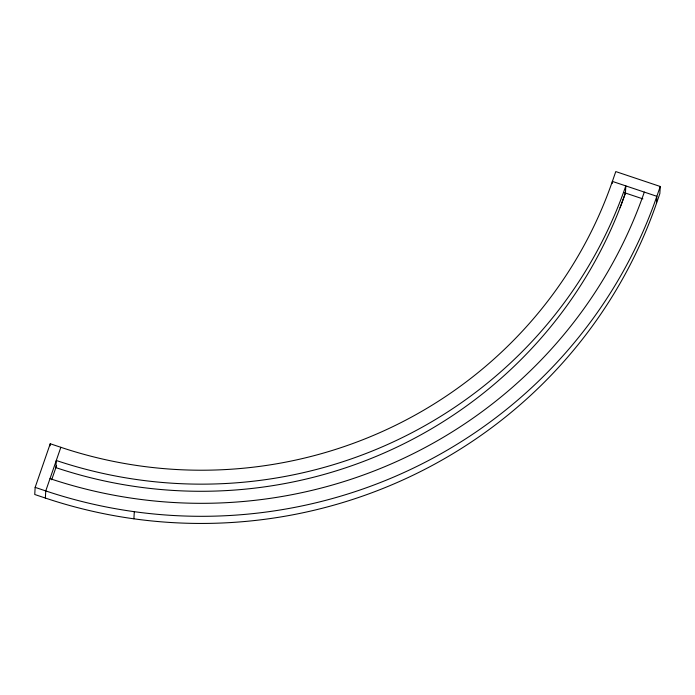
<?xml version="1.0" encoding="UTF-8"?>
<svg xmlns="http://www.w3.org/2000/svg" width="695" height="695" viewBox="0 0 695 695"><rect width="100%" height="100%" fill="white"/><g stroke="black" fill="none" stroke-linecap="round" stroke-linejoin="round"><path stroke-width="1.04" d="M656.454 203.435L656.853 196.303L612.382 181.404A434.896 426.765 3.2 0 1 60.847 447.302L50.24 443.749L35.15 487.369L34.75 494.501L45.357 498.054A481.87 472.852 3.2 0 0 656.454 203.435L659.85 193.618L660.25 186.486L615.779 171.578L612.382 181.404L612.26 183.437M45.357 498.054L45.757 490.922L60.847 447.302M50.127 445.79L50.24 443.749M133.9 518.809L134.3 511.685M625.43 193.036L625.821 185.904A449.1 440.7 3.2 0 1 56.286 460.49L55.887 467.622A449.1 440.7 3.2 0 0 625.43 193.036L620.053 207.709M51.673 479.793L56.59 465.589M660.25 186.486L656.853 196.303A481.87 472.852 3.2 0 1 45.757 490.922L35.15 487.369M624.11 192.593L642.892 198.892M644.317 192.098A468.63 459.864 3.2 0 1 50.005 478.629"/></g></svg>
